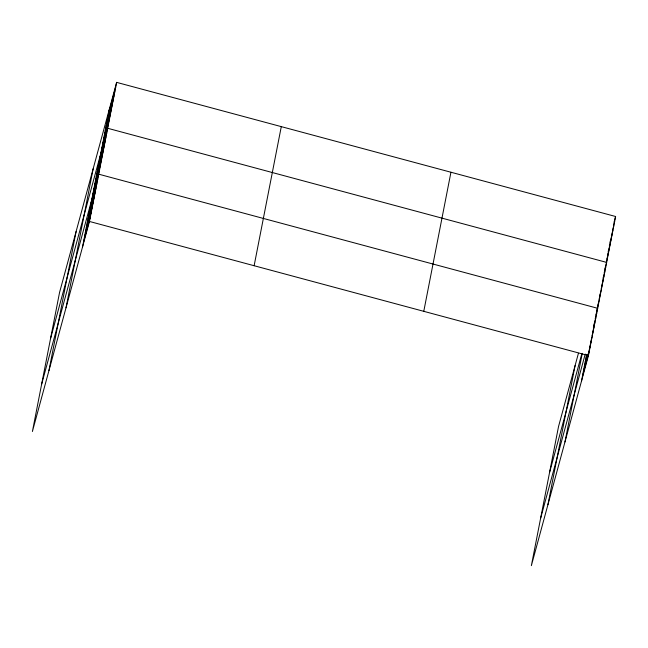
<?xml version="1.0" encoding="UTF-8"?>
<svg xmlns="http://www.w3.org/2000/svg" width="648" height="648" viewBox="0 0 648 648"><rect width="100%" height="100%" fill="white"/><g stroke="black" fill="none" stroke-linecap="round" stroke-linejoin="round"><path stroke-width="0.97" d="M48.948 370.591L76.116 231.498M65.999 307.832L93.166 168.739M82.547 246.92L109.715 107.827M116.632 82.369L59.567 292.41L32.4 431.503L89.465 221.462L116.632 82.369L615.6 216.497L588.433 355.59L531.368 565.631L558.535 426.538L578.437 353.265M254.129 265.721L281.289 126.635M423.776 311.324L450.943 172.238M547.916 504.719L575.084 365.626M564.967 441.96L582.269 353.363M581.515 381.048L586.691 354.569M108.823 112.42L115.741 86.962M107.924 117.013L114.842 91.546M107.025 121.597L113.943 96.139M106.126 126.19L113.052 100.732M105.235 130.783L112.153 105.316M104.336 135.367L111.254 109.909M103.437 139.96L110.354 114.502M102.546 144.553L109.463 119.086M101.647 149.145L108.564 123.679M50.601 338.313L107.665 128.272L606.633 262.399L604.843 269.001M99.857 158.323L106.774 132.864M98.958 162.915L105.875 137.449M98.059 167.5L104.976 142.042M97.168 172.093L104.085 146.634M96.269 176.685L103.186 151.219M95.369 181.27L102.287 155.812M94.478 185.863L101.396 160.404M93.579 190.455L100.497 164.989M92.68 195.04L99.598 169.582M41.634 384.215L98.707 174.174L597.667 308.294L595.876 314.896M90.866 204.363L97.783 178.897M89.942 209.093L96.86 183.627M89.019 213.816L95.936 188.357M88.088 218.546L95.013 193.088M87.164 223.276L94.082 197.818M86.241 228.007L93.158 202.549M85.317 232.737L92.235 207.271M84.394 237.468L91.311 212.001M83.471 242.198L90.388 216.732M614.061 222.151L615.6 216.497M613.421 225.804L614.701 221.09M612.781 229.449L613.81 225.674M611.372 235.929L612.911 230.267M609.962 242.401L612.012 234.859M609.322 246.046L611.121 239.444M608.172 251.578L610.222 244.037M607.532 255.231L609.322 248.63M606.893 258.876L608.432 253.214M606.253 262.521L607.532 257.807M549.569 472.441L581.88 353.524M604.203 272.646L605.742 266.984M603.045 278.178L604.843 271.577M602.405 281.823L603.944 276.17M601.765 285.468L603.045 280.754M601.125 289.121L602.154 285.347M599.716 295.593L601.255 289.94M599.076 299.246L600.356 294.524M597.667 305.718L599.465 299.117M596.516 311.251L598.566 303.709M540.602 518.335L585.233 354.059M595.212 318.686L596.743 313.024M593.77 325.296L595.82 317.755M593.365 328.139L594.896 322.485M592.693 331.93L593.973 327.216M586.132 357.404L586.902 354.578M592.029 335.713L593.05 331.946M585.209 362.135L587.258 354.586M590.587 342.33L592.126 336.676M584.285 366.865L587.615 354.602M589.413 348L591.203 341.399M583.362 371.596L588.23 353.678M588.74 351.791L590.279 346.129M582.439 376.318L589.356 350.86M89.465 221.462L588.433 355.59"/></g></svg>
